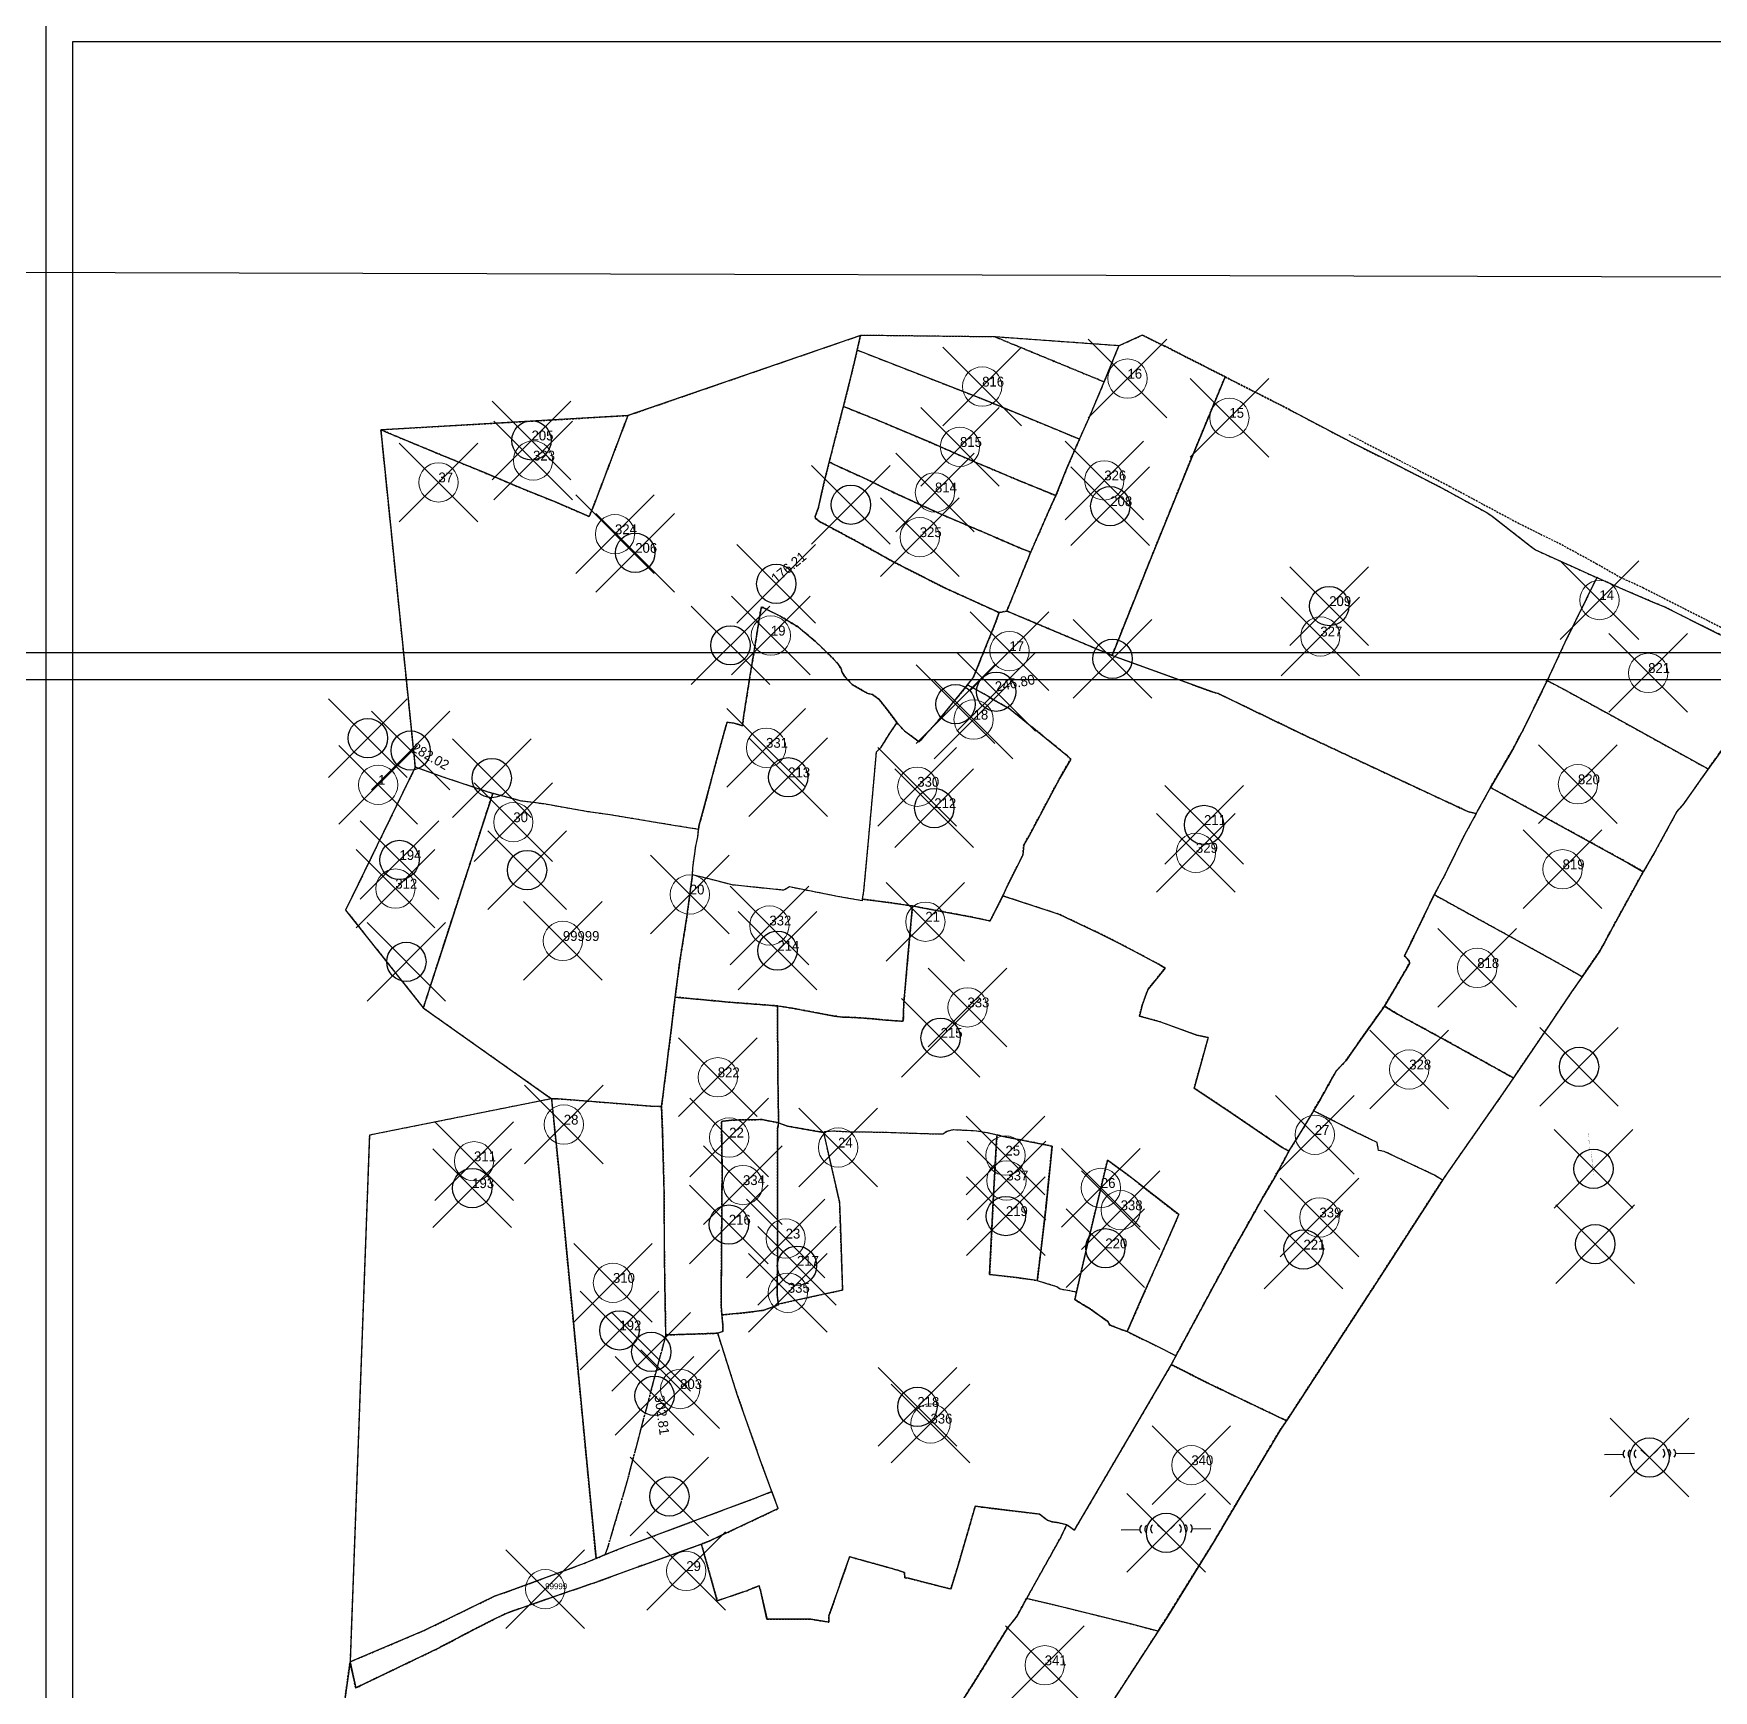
# Model space of a CAD drawing. Header units: millimetres. Extents: x -7906370 to 58235770, y -60992620 to 60.
# Drawn here: x -78.3 to 349, y -2092.2 to -1670.9 of the extents above; entities that cross this region are included whole.
import ezdxf

# ---------------------------------------------------------------- set-up
doc = ezdxf.new("R2010")
doc.units = ezdxf.units.MM
doc.header["$PDMODE"] = 35
doc.header["$PDSIZE"] = 10
for name, pattern in [('04b018', [5.49, 4.32, -0.54, 0.09, -0.54]), ('ACAD_ISO02W100', [15, 12, -3]), ('DASHED', [0.75, 0.5, -0.25]), ('DASHED2', [9.525, 6.35, -3.175])]:
    doc.linetypes.add(name, pattern=pattern)
for name, color, linetype in [('Image', 7, 'Continuous'), ('Legend', 250, 'Continuous'), ('Line_Marking_Adusting_Sheet', 1, 'Continuous'), ('Poly_Off', 7, 'Continuous'), ('Text_Dimension_No', 1, 'Continuous'), ('Text_Survey_No_Old', 5, 'Continuous')]:
    doc.layers.add(name, color=color, linetype=linetype)
for name, color, linetype, lineweight in [('Line_Vahivat', 250, 'ACAD_ISO02W100', 25), ('Plane_Table_Station', 1, 'Continuous', 25), ('Poly_Survey_Bndry', 250, 'Continuous', 30), ('Poly_Village_Bndry', 250, 'Continuous', 30), ('Sym_Other', 56, 'Continuous', 30), ('Text_Survey_No', 250, 'Continuous', 0)]:
    doc.layers.add(name, color=color, linetype=linetype, lineweight=lineweight)
doc.layers.add('Text_Chalta_No', color=5, linetype='Continuous', lineweight=0, true_color=0x0000ff)
doc.styles.get("Standard").update_dxf_attribs({"font": 'SakalBharati.ttf'})
picture_1 = doc.add_image_def('image7.jpg', size_in_pixel=(14388, 11097))
picture_2 = doc.add_image_def('image10.jpg', size_in_pixel=(14576, 11112))

msp = doc.modelspace()

# ---------------------------------------------------------------- linework, layer by layer
at = {"layer": 'Legend'}
for points in [[(-314.88, -1116.04), (760.71, -1116.04), (760.71, -1835.22), (-314.88, -1835.22)], [(-75.16, -1666.1), (1005.8, -1666.1), (1005.8, -2378.54), (-75.16, -2378.54)]]:
    msp.add_lwpolyline(points, close=True, dxfattribs=at)
at = {"layer": 'Legend', "lineweight": 30}
for points in [[(638.57, -1828.37), (-308.04, -1828.37), (-308.04, -1122.89), (638.57, -1122.89), (753.86, -1122.89), (753.86, -1166.6), (753.86, -1202.2), (753.86, -1219.8), (753.86, -1227.26), (753.86, -1239.47), (753.86, -1689.98), (753.86, -1751.43), (753.86, -1792.72), (753.86, -1828.37)], [(884.81, -2371.76), (-68.38, -2371.76), (-68.38, -1672.88), (884.81, -1672.88), (999.02, -1672.88), (999.02, -1716.18), (999.02, -1751.45), (999.02, -1768.89), (999.02, -1776.28), (999.02, -1788.37), (999.02, -2234.67), (999.02, -2295.54), (999.02, -2336.44), (999.02, -2371.76)]]:
    msp.add_lwpolyline(points, close=True, dxfattribs=at)
at = {"layer": 'Line_Marking_Adusting_Sheet'}
msp.add_lwpolyline([(-246.73, -1731.11), (509.58, -1733.14)], dxfattribs=at)
at = {"layer": 'Line_Vahivat', "linetype": 'DASHED'}
msp.add_lwpolyline([(256.26, -1772.8), (281.96, -1786.03), (299.67, -1795.52), (310.42, -1800.84), (319.18, -1805.62), (325.33, -1809.14), (331.07, -1811.74), (350.96, -1821.83), (368.94, -1831.59)], dxfattribs=at)
at = {"layer": 'Plane_Table_Station'}
for p in [(129.59, -1790.69), (98.94, -1826.46), (196.16, -1829.9), (156.2, -1841.43), (6.71, -1850.06), (38.21, -1860.21), (47.2, -1883.62), (16.49, -1906.94), (314.83, -1933.66), (318.96, -1978.74), (78.8, -2006.13), (83.4, -2042.92)]:
    msp.add_point(p, dxfattribs=at)
at = {"layer": 'Poly_Off'}
for points in [[(132.05, -1747.63), (72.86, -1768.03)], [(166.31, -1748.04), (132.05, -1747.63)], [(203.7, -1747.55), (197.79, -1750.28)], [(197.79, -1750.28), (166.31, -1748.04)], [(72.86, -1768.03), (10.01, -1771.64)], [(10.01, -1771.64), (18.76, -1857.42)], [(18.76, -1857.42), (1.05, -1893.78), (20.8, -1918.67)], [(20.8, -1918.67), (53.45, -1941.77)], [(53.45, -1941.77), (7.08, -1951.05), (2.16, -2085)], [(2.16, -2085), (0, -2100.66), (18.08, -2124.23)]]:
    msp.add_lwpolyline(points, dxfattribs=at)
at = {"layer": 'Poly_Survey_Bndry', "linetype": 'DASHED'}
for points in [[(72.86, -1768.03), (132.05, -1747.63), (131.19, -1751.36), (130.32, -1755.09), (128.75, -1761.54), (127.68, -1765.71), (127.21, -1767.53), (124.7, -1777.37), (124.08, -1779.85), (122.78, -1784.97), (121.32, -1791.43), (120.5, -1793.7), (120.62, -1794.17), (121.62, -1794.96), (131.98, -1800.52), (140.07, -1805.04), (153.73, -1811.98), (167.29, -1818.15), (166.33, -1820.87), (160.71, -1834.7), (159.24, -1836.54), (157.1, -1839.17), (151.68, -1845.72), (146.95, -1851.01), (143.2, -1848.24), (141.26, -1846.09), (139.06, -1843.08), (136.72, -1840.15), (135.06, -1838.94), (133.72, -1838.66), (130.91, -1836.98), (129.91, -1836.46), (127.94, -1834.34), (127.31, -1833.18), (127.01, -1832.23), (126.22, -1831.06), (124.37, -1829.13), (120.5, -1825.41), (116.15, -1821.78), (111.68, -1819.08), (108.2, -1817.32), (106.83, -1816.67), (106.4, -1818.97), (105.22, -1826.42), (103.86, -1834.66), (102.34, -1844.27), (102.05, -1846.93), (99.9, -1846.23), (98.11, -1846.01), (97.56, -1847.77), (96.06, -1853.28), (94.52, -1858.93), (93.13, -1864.33), (92.12, -1868.15), (90.92, -1872.42), (90.84, -1873.27), (84.48, -1872.26), (68.28, -1869.57), (62.28, -1868.72), (51.47, -1866.8), (45.42, -1866.04), (45.18, -1865.89), (38.46, -1864.1), (37.56, -1863.86), (25.87, -1859.98), (18.76, -1857.42), (10.01, -1771.64), (11.96, -1772.48), (25.2, -1777.97), (36.54, -1782.62), (46.32, -1786.76), (54.19, -1789.91), (63, -1793.71), (63.95, -1791.49)], [(131.19, -1751.36), (163.62, -1764.05), (179.79, -1770.72), (187.74, -1774.04), (190.17, -1768.61), (194.06, -1759.48), (166.31, -1748.04), (132.05, -1747.63)], [(197.79, -1750.28), (203.7, -1747.55), (211.14, -1751.21), (224.79, -1758.17), (215.54, -1780.52), (206.05, -1803.96), (196.03, -1829.03), (176.49, -1820.78), (169.24, -1817.73), (170.53, -1814.61), (175.33, -1802.79), (180.72, -1790.53), (181.75, -1788.39), (184.54, -1781.4), (187.74, -1774.04), (190.17, -1768.61), (194.06, -1759.48)], [(187.74, -1774.04), (184.54, -1781.4), (181.75, -1788.39), (172.63, -1784.67), (161.19, -1779.85), (149.31, -1774.64), (136.94, -1769.43), (127.68, -1765.71), (128.75, -1761.54), (130.32, -1755.09), (131.19, -1751.36), (163.62, -1764.05), (179.79, -1770.72)], [(194.06, -1759.48), (197.79, -1750.28), (166.31, -1748.04)], [(196.03, -1829.03), (206.05, -1803.96), (215.54, -1780.52), (224.79, -1758.17), (241.26, -1766.56), (256.75, -1774.72), (268.44, -1780.59), (279.88, -1786.39), (291.18, -1792.59), (292.42, -1793.35), (302.49, -1801.23), (303.74, -1802.17), (317.07, -1808.2), (319.35, -1809.23), (311.24, -1825.71), (306.73, -1835.39), (300.94, -1847.31), (297.8, -1853.23), (292.28, -1862.61), (289.2, -1868.23), (288.65, -1869.24), (286.54, -1868.73), (270.57, -1861.29), (244.03, -1848.86), (223.07, -1838.74), (221.58, -1838.32)], [(10.01, -1771.64), (72.86, -1768.03), (63.95, -1791.49), (63, -1793.71), (54.19, -1789.91), (46.32, -1786.76), (36.54, -1782.62), (25.2, -1777.97), (11.96, -1772.48)], [(181.75, -1788.39), (180.72, -1790.53), (175.33, -1802.79), (172.65, -1801.73), (163.69, -1797.86), (152.34, -1793.04), (146.22, -1790.24), (140.26, -1787.51), (133.11, -1784.01), (125.47, -1780.56), (124.08, -1779.85), (124.7, -1777.37), (127.21, -1767.53), (127.68, -1765.71), (136.94, -1769.43), (149.31, -1774.64), (161.19, -1779.85), (172.63, -1784.67)], [(175.33, -1802.79), (170.53, -1814.61), (169.24, -1817.73), (167.29, -1818.15), (153.73, -1811.98), (140.07, -1805.04), (131.98, -1800.52), (121.62, -1794.96), (120.62, -1794.17), (120.5, -1793.7), (121.32, -1791.43), (122.78, -1784.97), (124.08, -1779.85), (125.47, -1780.56), (133.11, -1784.01), (140.26, -1787.51), (146.22, -1790.24), (152.34, -1793.04), (163.69, -1797.86), (172.65, -1801.73)], [(306.73, -1835.39), (310.61, -1837.45), (322.82, -1844.14), (347.7, -1857.9), (349.39, -1855.55), (354.02, -1849.02), (357.31, -1844.19), (362.62, -1833.22), (363.91, -1830.38), (361.43, -1828.99), (349.25, -1823.02), (336.57, -1816.69), (333.46, -1815.4), (325.96, -1812.21), (319.35, -1809.23), (311.24, -1825.71)], [(89.3, -1884.82), (89.39, -1883.01), (90.1, -1877.56), (90.66, -1875.16), (90.84, -1873.27), (90.92, -1872.42), (92.12, -1868.15), (93.13, -1864.33), (94.52, -1858.93), (96.06, -1853.28), (97.56, -1847.77), (98.11, -1846.01), (99.9, -1846.23), (102.05, -1846.93), (102.34, -1844.27), (103.86, -1834.66), (105.22, -1826.42), (106.4, -1818.97), (106.83, -1816.67), (108.2, -1817.32), (111.68, -1819.08), (116.15, -1821.78), (120.5, -1825.41), (124.37, -1829.13), (126.22, -1831.06), (127.01, -1832.23), (127.31, -1833.18), (127.94, -1834.34), (129.91, -1836.46), (130.91, -1836.98), (133.72, -1838.66), (135.06, -1838.94), (136.72, -1840.15), (139.06, -1843.08), (141.26, -1846.09), (139.46, -1848.74), (137.14, -1852.49), (136, -1853.64), (135.25, -1862.22), (134.07, -1875.27), (132.83, -1888.91), (132.48, -1891), (132.46, -1891.42), (126.16, -1890.31), (113.95, -1887.91), (112.48, -1888.74), (110.45, -1888.53), (99.42, -1887.41), (95.44, -1886.37)], [(168.28, -1890.18), (169.27, -1887.85), (173.35, -1879.81), (173.55, -1877.26), (174.82, -1875.08), (182.71, -1860.25), (185.52, -1855.38), (184.68, -1854.57), (176.56, -1847.93), (170.09, -1842.7), (165.72, -1840.2), (164.47, -1839.39), (159.24, -1836.54), (160.71, -1834.7), (166.33, -1820.87), (167.29, -1818.15), (169.24, -1817.73), (176.49, -1820.78), (196.03, -1829.03), (221.58, -1838.32), (223.07, -1838.74), (244.03, -1848.86), (270.57, -1861.29), (286.54, -1868.73), (288.65, -1869.24), (285.61, -1874.79), (280.75, -1884.64), (278.02, -1889.86), (270.44, -1905.44), (271.66, -1906.74), (271.67, -1907.39), (268.69, -1912.55), (265.33, -1918.19), (259.22, -1926.77), (255.51, -1932.13), (253.08, -1934.67), (249.04, -1941.85), (247.26, -1944.84), (244.32, -1949.79), (241.28, -1954.61), (241.03, -1955.07), (239.28, -1954.13), (224.69, -1944.23), (216.93, -1939.08), (217.49, -1937), (220.5, -1926.23), (217.62, -1925.57), (208.36, -1922.23), (202.99, -1920.73), (203.7, -1918.01), (204.76, -1914.91), (205.22, -1913.89), (209.55, -1908.52), (208.19, -1907.71), (200.36, -1903.58), (196.39, -1901.52), (192.66, -1899.64), (182.52, -1894.85), (180.42, -1894.17)], [(159.24, -1836.54), (157.1, -1839.17), (151.68, -1845.72), (146.95, -1851.01), (143.2, -1848.24), (141.26, -1846.09), (139.46, -1848.74), (137.14, -1852.49), (136, -1853.64), (135.25, -1862.22), (134.07, -1875.27), (132.83, -1888.91), (132.48, -1891), (138.55, -1891.76), (145.28, -1892.74), (147.75, -1893.2), (160.4, -1895.55), (164.99, -1896.56), (168.28, -1890.18), (169.27, -1887.85), (173.35, -1879.81), (173.55, -1877.26), (174.82, -1875.08), (182.71, -1860.25), (185.52, -1855.38), (184.68, -1854.57), (176.56, -1847.93), (170.09, -1842.7), (165.72, -1840.2), (164.47, -1839.39)], [(292.28, -1862.61), (297.8, -1853.23), (300.94, -1847.31), (306.73, -1835.39), (310.61, -1837.45), (322.82, -1844.14), (347.7, -1857.9), (345.67, -1860.72), (341.46, -1866.72), (339.74, -1868.69), (334.21, -1878.8), (331.18, -1884.04), (327.52, -1881.92), (310.7, -1872.67)], [(38.46, -1864.1), (37.56, -1863.86), (25.87, -1859.98), (18.76, -1857.42), (1.05, -1893.78), (20.8, -1918.67), (26.07, -1902.37), (32.13, -1883.67)], [(292.28, -1862.61), (289.2, -1868.23), (288.65, -1869.24), (285.61, -1874.79), (280.75, -1884.64), (278.02, -1889.86), (286.39, -1894.47), (307.95, -1906.33), (315.06, -1910.37), (315.61, -1910.75), (320.22, -1904.09), (322.17, -1900.44), (330.96, -1884.41), (331.18, -1884.04), (327.52, -1881.92), (310.7, -1872.67)], [(20.8, -1918.67), (53.45, -1941.77), (55.1, -1941.78), (66.87, -1942.7), (78.66, -1943.65), (81.42, -1943.72), (81.74, -1941.32), (83.76, -1925.11), (84.88, -1915.93), (86.05, -1906.87), (87.86, -1895.56), (88.6, -1889.82), (89.3, -1884.82), (89.39, -1883.01), (90.1, -1877.56), (90.66, -1875.16), (90.84, -1873.27), (84.48, -1872.26), (68.28, -1869.57), (62.28, -1868.72), (51.47, -1866.8), (45.42, -1866.04), (45.18, -1865.89), (38.46, -1864.1), (32.13, -1883.67), (26.07, -1902.37)], [(132.48, -1891), (132.46, -1891.42), (126.16, -1890.31), (113.95, -1887.91), (112.48, -1888.74), (110.45, -1888.53), (99.42, -1887.41), (95.44, -1886.37), (89.3, -1884.82), (88.6, -1889.82), (87.86, -1895.56), (86.05, -1906.87), (84.88, -1915.93), (99, -1917.24), (110.89, -1918.15), (114.7, -1918.74), (125.32, -1920.73), (127.46, -1920.99), (130.72, -1921.12), (135.09, -1921.42), (138.51, -1921.78), (142.92, -1922.06), (143.04, -1917.62), (144.1, -1905.68), (144.92, -1896.55), (145.28, -1892.74), (138.55, -1891.76)], [(168.28, -1890.18), (164.99, -1896.56), (160.4, -1895.55), (147.75, -1893.2), (145.28, -1892.74), (144.92, -1896.55), (144.1, -1905.68), (143.04, -1917.62), (142.92, -1922.06), (138.51, -1921.78), (135.09, -1921.42), (130.72, -1921.12), (127.46, -1920.99), (125.32, -1920.73), (114.7, -1918.74), (110.89, -1918.15), (111.04, -1938.12), (111.18, -1947.9), (113.46, -1948.73), (122.66, -1950.35), (122.94, -1950.09), (125.12, -1949.93), (128.54, -1950.14), (137.55, -1950.26), (151.74, -1950.73), (152.95, -1950.7), (154.06, -1949.98), (155.71, -1949.61), (161.59, -1949.91), (164.7, -1950.45), (166.8, -1950.97), (168.43, -1951.37), (174.4, -1952.55), (180.77, -1953.8), (179.14, -1969.83), (177.55, -1983.38), (177, -1987.99), (180.46, -1989.06), (181.99, -1989.53), (182.8, -1990.14), (185.18, -1990.5), (186.98, -1990.91), (189.86, -1978.33), (194.88, -1957.35), (199.84, -1961), (213, -1971.25), (209.89, -1978.39), (206.24, -1986.51), (203.56, -1992.59), (199.9, -2000.97), (201.41, -2001.76), (207.59, -2004.75), (212.28, -2007.12), (225.53, -1982.59), (231.39, -1972.21), (234.7, -1966.31), (237.8, -1961.08), (241.03, -1955.07), (239.28, -1954.13), (224.69, -1944.23), (216.93, -1939.08), (217.49, -1937), (220.5, -1926.23), (217.62, -1925.57), (208.36, -1922.23), (202.99, -1920.73), (203.7, -1918.01), (204.76, -1914.91), (205.22, -1913.89), (209.55, -1908.52), (208.19, -1907.71), (200.36, -1903.58), (196.39, -1901.52), (192.66, -1899.64), (182.52, -1894.85), (180.42, -1894.17)], [(265.33, -1918.19), (268.69, -1912.55), (271.67, -1907.39), (271.66, -1906.74), (270.44, -1905.44), (278.02, -1889.86), (286.39, -1894.47), (307.95, -1906.33), (315.06, -1910.37), (315.61, -1910.75), (312.93, -1914.62), (306.54, -1924.04), (298.12, -1936.47), (281.13, -1927.05), (268.68, -1920.27)], [(96.78, -1996.76), (96.56, -1994.5), (96.67, -1979.36), (96.82, -1960.25), (96.63, -1947.53), (99.75, -1947.19), (106.91, -1947.07), (111.18, -1947.9), (111.04, -1938.12), (110.89, -1918.15), (99, -1917.24), (84.88, -1915.93), (83.76, -1925.11), (81.74, -1941.32), (81.42, -1943.72), (81.69, -1950.39), (82.06, -1965.55), (82.13, -1981.79), (82.35, -1993.99), (82.47, -2001.85), (82.78, -2001.84), (92.77, -2001.52), (95.7, -2001.4), (97.01, -2000.96), (97, -1999.21), (96.88, -1997.84)], [(247.26, -1944.84), (249.04, -1941.85), (253.08, -1934.67), (255.51, -1932.13), (259.22, -1926.77), (265.33, -1918.19), (268.68, -1920.27), (281.13, -1927.05), (298.12, -1936.47), (295.54, -1940.28), (280.51, -1961.8), (280.1, -1962.45), (278.08, -1961.24), (265.28, -1955.16), (263.83, -1954.91), (263.46, -1952.9), (258.13, -1950.34)], [(64.74, -2058.69), (62.14, -2031.58), (57.29, -1980.93), (55.25, -1959.63), (53.45, -1941.77), (7.08, -1951.05), (2.16, -2085), (21.02, -2077.01), (38.93, -2068.26), (42.82, -2066.95), (61.7, -2059.94)], [(53.45, -1941.77), (55.1, -1941.78), (66.87, -1942.7), (78.66, -1943.65), (81.42, -1943.72), (81.69, -1950.39), (82.06, -1965.55), (82.13, -1981.79), (82.35, -1993.99), (82.47, -2001.85), (75.63, -2027.71), (72.65, -2038.98), (67.62, -2056.22), (66.97, -2057.77), (64.74, -2058.69), (62.14, -2031.58), (57.29, -1980.93), (55.25, -1959.63)], [(111.12, -1993.99), (110.85, -1991.79), (110.93, -1972.65), (110.93, -1949.34), (111.18, -1947.9), (106.91, -1947.07), (99.75, -1947.19), (96.63, -1947.53), (96.82, -1960.25), (96.67, -1979.36), (96.56, -1994.5), (96.78, -1996.76), (101.32, -1996.32), (105.08, -1995.9), (107.47, -1995.56), (111.14, -1994.22)], [(122.66, -1950.35), (113.46, -1948.73), (111.18, -1947.9), (110.93, -1949.34), (110.93, -1972.65), (110.85, -1991.79), (111.12, -1993.99), (120.33, -1991.97), (127.49, -1990.43), (126.93, -1974.53), (126.72, -1968.06)], [(247.26, -1944.84), (244.32, -1949.79), (241.28, -1954.61), (241.03, -1955.07), (237.8, -1961.08), (234.7, -1966.31), (231.39, -1972.21), (225.53, -1982.59), (212.28, -2007.12), (211.06, -2009.37), (220.75, -2014.25), (234.6, -2020.88), (240.43, -2023.66), (241.66, -2021.77), (264.25, -1987.06), (279.09, -1964.05), (280.1, -1962.45), (278.08, -1961.24), (265.28, -1955.16), (263.83, -1954.91), (263.46, -1952.9), (258.13, -1950.34)], [(96.78, -1996.76), (101.32, -1996.32), (105.08, -1995.9), (107.47, -1995.56), (111.14, -1994.22), (111.12, -1993.99), (120.33, -1991.97), (127.49, -1990.43), (126.93, -1974.53), (126.72, -1968.06), (122.66, -1950.35), (122.94, -1950.09), (125.12, -1949.93), (128.54, -1950.14), (137.55, -1950.26), (151.74, -1950.73), (152.95, -1950.7), (154.06, -1949.98), (155.71, -1949.61), (161.59, -1949.91), (164.7, -1950.45), (166.8, -1950.97), (166.66, -1952.35), (165.88, -1966.26), (164.89, -1986.5), (171.76, -1987.27), (177, -1987.99), (180.46, -1989.06), (181.99, -1989.53), (182.8, -1990.14), (185.18, -1990.5), (186.98, -1990.91), (186.53, -1992.85), (190.48, -1995.22), (194.86, -1998.37), (195.48, -1999.32), (198.86, -2000.65), (199.9, -2000.97), (201.41, -2001.76), (207.59, -2004.75), (212.28, -2007.12), (211.06, -2009.37), (210.84, -2009.79), (195.91, -2035.27), (186.41, -2051.49), (184.47, -2050.09), (182.1, -2049.55), (180.77, -2049.35), (179.54, -2048.94), (177.57, -2047.4), (174.14, -2047.01), (163.16, -2045.67), (161.23, -2045.38), (156.88, -2060.4), (154.99, -2066.46), (144.26, -2063.73), (143.35, -2063.58), (143.2, -2062.23), (140.78, -2061.45), (129.25, -2058.25), (124.01, -2073.24), (124.01, -2074.89), (119.38, -2074.15), (108.24, -2074.09), (106.6, -2066.77), (106.21, -2065.63), (103.1, -2066.89), (95.85, -2069.37), (95.6, -2069.45), (93.89, -2063.34), (91.56, -2055.05), (93.5, -2054.28), (111.07, -2046), (109.49, -2041.68), (106.95, -2034.79), (100.78, -2017.26), (95.7, -2001.4), (97.01, -2000.96), (97, -1999.21), (96.88, -1997.84)], [(177, -1987.99), (177.55, -1983.38), (179.14, -1969.83), (180.77, -1953.8), (174.4, -1952.55), (168.43, -1951.37), (166.8, -1950.97), (166.66, -1952.35), (165.88, -1966.26), (164.89, -1986.5), (171.76, -1987.27)], [(186.98, -1990.91), (189.86, -1978.33), (194.88, -1957.35), (199.84, -1961), (213, -1971.25), (209.89, -1978.39), (206.24, -1986.51), (203.56, -1992.59), (199.9, -2000.97), (198.86, -2000.65), (195.48, -1999.32), (194.86, -1998.37), (190.48, -1995.22), (186.53, -1992.85)], [(66.97, -2057.77), (70.99, -2056.12), (86.85, -2050.2), (104.8, -2043.5), (109.49, -2041.68), (106.95, -2034.79), (100.78, -2017.26), (95.7, -2001.4), (92.77, -2001.52), (82.78, -2001.84), (82.47, -2001.85), (75.63, -2027.71), (72.65, -2038.98), (67.62, -2056.22)], [(211.06, -2009.37), (210.84, -2009.79), (195.91, -2035.27), (186.41, -2051.49), (184.47, -2050.09), (182.97, -2053.23), (174.27, -2068.83), (180.8, -2070.35), (200.69, -2075.28), (207.73, -2077.15), (209.94, -2073.75), (221.77, -2054.67), (231.59, -2038.13), (238.77, -2026.05), (240.19, -2024.02), (240.43, -2023.66), (234.6, -2020.88), (220.75, -2014.25)], [(3.6, -2091.62), (2.16, -2085), (21.02, -2077.01), (38.93, -2068.26), (42.82, -2066.95), (61.7, -2059.94), (64.74, -2058.69), (66.97, -2057.77), (70.99, -2056.12), (86.85, -2050.2), (104.8, -2043.5), (109.49, -2041.68), (111.07, -2046), (93.5, -2054.28), (91.56, -2055.05), (75.54, -2060.77), (64.86, -2064.69), (56.14, -2067.68), (42.31, -2072.48), (39.2, -2073.93), (33.52, -2076.83), (24.63, -2081.52)], [(174.27, -2068.83), (180.8, -2070.35), (200.69, -2075.28), (207.73, -2077.15), (193.92, -2098.43), (172.88, -2130.79), (172.61, -2130.78), (166.15, -2130.68), (144.18, -2130.23), (137.41, -2129.96), (139.61, -2126.12), (142.18, -2121.28), (153.48, -2101.7), (155.89, -2098.06), (161.33, -2089.53), (169.49, -2076.25), (171.88, -2073.29)]]:
    msp.add_lwpolyline(points, close=True, dxfattribs=at)
at = {"layer": 'Poly_Survey_Bndry'}
for points in [[(131.19, -1751.36), (132.05, -1747.63)], [(127.68, -1765.71), (128.75, -1761.54), (130.32, -1755.09), (131.19, -1751.36)], [(187.74, -1774.04), (179.79, -1770.72), (163.62, -1764.05), (131.19, -1751.36)], [(194.06, -1759.48), (197.79, -1750.28)], [(187.74, -1774.04), (190.17, -1768.61), (194.06, -1759.48)], [(224.79, -1758.17), (215.54, -1780.52), (206.05, -1803.96), (196.03, -1829.03)], [(72.86, -1768.03), (63.95, -1791.49), (63, -1793.71), (54.19, -1789.91), (46.32, -1786.76), (36.54, -1782.62), (25.2, -1777.97), (11.96, -1772.48), (10.01, -1771.64)], [(124.08, -1779.85), (124.7, -1777.37), (127.21, -1767.53), (127.68, -1765.71)], [(181.75, -1788.39), (172.63, -1784.67), (161.19, -1779.85), (149.31, -1774.64), (136.94, -1769.43), (127.68, -1765.71)], [(181.75, -1788.39), (184.54, -1781.4), (187.74, -1774.04)], [(167.29, -1818.15), (153.73, -1811.98), (140.07, -1805.04), (131.98, -1800.52), (121.62, -1794.96), (120.62, -1794.17), (120.5, -1793.7), (121.32, -1791.43), (122.78, -1784.97), (124.08, -1779.85)], [(175.33, -1802.79), (172.65, -1801.73), (163.69, -1797.86), (152.34, -1793.04), (146.22, -1790.24), (140.26, -1787.51), (133.11, -1784.01), (125.47, -1780.56), (124.08, -1779.85)], [(175.33, -1802.79), (180.72, -1790.53), (181.75, -1788.39)], [(169.24, -1817.73), (170.53, -1814.61), (175.33, -1802.79)], [(319.35, -1809.23), (311.24, -1825.71), (306.73, -1835.39)], [(90.84, -1873.27), (90.92, -1872.42), (92.12, -1868.15), (93.13, -1864.33), (94.52, -1858.93), (96.06, -1853.28), (97.56, -1847.77), (98.11, -1846.01), (99.9, -1846.23), (102.05, -1846.93), (102.34, -1844.27), (103.86, -1834.66), (105.22, -1826.42), (106.4, -1818.97), (106.83, -1816.67), (108.2, -1817.32), (111.68, -1819.08), (116.15, -1821.78), (120.5, -1825.41), (124.37, -1829.13), (126.22, -1831.06), (127.01, -1832.23), (127.31, -1833.18), (127.94, -1834.34), (129.91, -1836.46), (130.91, -1836.98), (133.72, -1838.66), (135.06, -1838.94), (136.72, -1840.15), (139.06, -1843.08), (141.26, -1846.09)], [(159.24, -1836.54), (160.71, -1834.7), (166.33, -1820.87), (167.29, -1818.15)], [(167.29, -1818.15), (169.24, -1817.73)], [(196.03, -1829.03), (176.49, -1820.78), (169.24, -1817.73)], [(196.03, -1829.03), (221.58, -1838.32), (223.07, -1838.74), (244.03, -1848.86), (270.57, -1861.29), (286.54, -1868.73), (288.65, -1869.24)], [(363.91, -1830.38), (362.62, -1833.22), (357.31, -1844.19), (354.02, -1849.02), (349.39, -1855.55), (347.7, -1857.9)], [(141.26, -1846.09), (143.2, -1848.24), (146.95, -1851.01), (151.68, -1845.72), (157.1, -1839.17), (159.24, -1836.54)], [(159.24, -1836.54), (164.47, -1839.39), (165.72, -1840.2), (170.09, -1842.7), (176.56, -1847.93), (184.68, -1854.57), (185.52, -1855.38), (182.71, -1860.25), (174.82, -1875.08), (173.55, -1877.26), (173.35, -1879.81), (169.27, -1887.85), (168.28, -1890.18)], [(306.73, -1835.39), (300.94, -1847.31), (297.8, -1853.23), (292.28, -1862.61)], [(306.73, -1835.39), (310.61, -1837.45), (322.82, -1844.14), (347.7, -1857.9)], [(141.26, -1846.09), (139.46, -1848.74), (137.14, -1852.49), (136, -1853.64), (135.25, -1862.22), (134.07, -1875.27), (132.83, -1888.91), (132.48, -1891)], [(38.46, -1864.1), (37.56, -1863.86), (25.87, -1859.98), (18.76, -1857.42)], [(347.7, -1857.9), (345.67, -1860.72), (341.46, -1866.72), (339.74, -1868.69), (334.21, -1878.8), (331.18, -1884.04)], [(292.28, -1862.61), (289.2, -1868.23), (288.65, -1869.24)], [(292.28, -1862.61), (310.7, -1872.67), (327.52, -1881.92), (331.18, -1884.04)], [(38.46, -1864.1), (32.13, -1883.67), (26.07, -1902.37), (20.8, -1918.67)], [(62.28, -1868.72), (51.47, -1866.8), (45.42, -1866.04), (45.18, -1865.89), (38.46, -1864.1)], [(90.84, -1873.27), (84.48, -1872.26), (68.28, -1869.57), (62.28, -1868.72)], [(288.65, -1869.24), (285.61, -1874.79), (280.75, -1884.64), (278.02, -1889.86)], [(89.3, -1884.82), (89.39, -1883.01), (90.1, -1877.56), (90.66, -1875.16), (90.84, -1873.27)], [(331.18, -1884.04), (330.96, -1884.41), (322.17, -1900.44), (320.22, -1904.09), (315.61, -1910.75)], [(84.88, -1915.93), (86.05, -1906.87), (87.86, -1895.56), (88.6, -1889.82), (89.3, -1884.82)], [(132.48, -1891), (132.46, -1891.42), (126.16, -1890.31), (113.95, -1887.91), (112.48, -1888.74), (110.45, -1888.53), (99.42, -1887.41), (95.44, -1886.37), (89.3, -1884.82)], [(110.89, -1918.15), (114.7, -1918.74), (125.32, -1920.73), (127.46, -1920.99), (130.72, -1921.12), (135.09, -1921.42), (138.51, -1921.78), (142.92, -1922.06), (143.04, -1917.62), (144.1, -1905.68), (144.92, -1896.55), (145.28, -1892.74)], [(132.48, -1891), (138.55, -1891.76), (145.28, -1892.74)], [(145.28, -1892.74), (147.75, -1893.2), (160.4, -1895.55), (164.99, -1896.56), (168.28, -1890.18)], [(168.28, -1890.18), (180.42, -1894.17), (182.52, -1894.85), (192.66, -1899.64), (196.39, -1901.52), (200.36, -1903.58), (208.19, -1907.71), (209.55, -1908.52), (205.22, -1913.89), (204.76, -1914.91), (203.7, -1918.01), (202.99, -1920.73), (208.36, -1922.23), (217.62, -1925.57), (220.5, -1926.23), (217.49, -1937), (216.93, -1939.08), (224.69, -1944.23), (239.28, -1954.13), (241.03, -1955.07)], [(278.02, -1889.86), (270.44, -1905.44), (271.66, -1906.74), (271.67, -1907.39), (268.69, -1912.55), (265.33, -1918.19)], [(278.02, -1889.86), (286.39, -1894.47), (307.95, -1906.33), (315.06, -1910.37), (315.61, -1910.75)], [(315.61, -1910.75), (312.93, -1914.62), (306.54, -1924.04), (298.12, -1936.47)], [(81.42, -1943.72), (81.74, -1941.32), (83.76, -1925.11), (84.88, -1915.93)], [(84.88, -1915.93), (99, -1917.24), (110.89, -1918.15)], [(110.89, -1918.15), (111.04, -1938.12), (111.18, -1947.9)], [(265.33, -1918.19), (259.22, -1926.77), (255.51, -1932.13), (253.08, -1934.67), (249.04, -1941.85), (247.26, -1944.84)], [(265.33, -1918.19), (268.68, -1920.27), (281.13, -1927.05), (298.12, -1936.47)], [(298.12, -1936.47), (295.54, -1940.28), (280.51, -1961.8), (280.1, -1962.45)], [(53.45, -1941.77), (55.25, -1959.63), (57.29, -1980.93), (62.14, -2031.58), (64.74, -2058.69)], [(81.42, -1943.72), (78.66, -1943.65), (66.87, -1942.7), (55.1, -1941.78), (53.45, -1941.77)], [(82.47, -2001.85), (82.35, -1993.99), (82.13, -1981.79), (82.06, -1965.55), (81.69, -1950.39), (81.42, -1943.72)], [(111.18, -1947.9), (106.91, -1947.07), (99.75, -1947.19), (96.63, -1947.53), (96.82, -1960.25), (96.67, -1979.36), (96.56, -1994.5), (96.78, -1996.76)], [(111.18, -1947.9), (110.93, -1949.34), (110.93, -1972.65)], [(111.18, -1947.9), (113.46, -1948.73), (122.66, -1950.35)], [(247.26, -1944.84), (244.32, -1949.79), (241.28, -1954.61), (241.03, -1955.07)], [(280.1, -1962.45), (278.08, -1961.24), (265.28, -1955.16), (263.83, -1954.91), (263.46, -1952.9), (258.13, -1950.34), (247.26, -1944.84)], [(122.66, -1950.35), (126.72, -1968.06), (126.93, -1974.53), (127.49, -1990.43), (120.33, -1991.97), (111.12, -1993.99)], [(122.66, -1950.35), (122.94, -1950.09), (125.12, -1949.93), (128.54, -1950.14), (137.55, -1950.26), (151.74, -1950.73), (152.95, -1950.7), (154.06, -1949.98), (155.71, -1949.61), (161.59, -1949.91), (164.7, -1950.45), (166.8, -1950.97)], [(177, -1987.99), (171.76, -1987.27), (164.89, -1986.5), (165.88, -1966.26), (166.66, -1952.35), (166.8, -1950.97)], [(166.8, -1950.97), (168.43, -1951.37), (174.4, -1952.55), (180.77, -1953.8), (179.14, -1969.83), (177.55, -1983.38), (177, -1987.99)], [(241.03, -1955.07), (237.8, -1961.08), (234.7, -1966.31), (231.39, -1972.21), (225.53, -1982.59), (212.28, -2007.12)], [(199.9, -2000.97), (203.56, -1992.59), (206.24, -1986.51), (209.89, -1978.39), (213, -1971.25), (199.84, -1961), (194.88, -1957.35), (189.86, -1978.33), (186.98, -1990.91)], [(280.1, -1962.45), (279.09, -1964.05), (264.25, -1987.06), (241.66, -2021.77), (240.43, -2023.66)], [(110.93, -1972.65), (110.85, -1991.79), (111.12, -1993.99)], [(177, -1987.99), (180.46, -1989.06), (181.99, -1989.53), (182.8, -1990.14), (185.18, -1990.5), (186.98, -1990.91)], [(186.98, -1990.91), (186.53, -1992.85), (190.48, -1995.22), (194.86, -1998.37), (195.48, -1999.32), (198.86, -2000.65), (199.9, -2000.97)], [(111.12, -1993.99), (111.14, -1994.22), (107.47, -1995.56), (105.08, -1995.9), (101.32, -1996.32), (96.78, -1996.76)], [(96.78, -1996.76), (96.88, -1997.84), (97, -1999.21), (97.01, -2000.96), (95.7, -2001.4)], [(95.7, -2001.4), (92.77, -2001.52), (82.78, -2001.84), (82.47, -2001.85)], [(109.49, -2041.68), (106.95, -2034.79), (100.78, -2017.26), (95.7, -2001.4)], [(212.28, -2007.12), (207.59, -2004.75), (201.41, -2001.76), (199.9, -2000.97)], [(212.28, -2007.12), (211.06, -2009.37)], [(211.06, -2009.37), (210.84, -2009.79), (195.91, -2035.27), (186.41, -2051.49), (184.47, -2050.09)], [(240.43, -2023.66), (234.6, -2020.88), (220.75, -2014.25), (211.06, -2009.37)], [(240.43, -2023.66), (240.19, -2024.02), (238.77, -2026.05), (231.59, -2038.13), (221.77, -2054.67), (209.94, -2073.75), (207.73, -2077.15)], [(109.49, -2041.68), (104.8, -2043.5), (86.85, -2050.2), (70.99, -2056.12), (66.97, -2057.77)], [(111.07, -2046), (109.49, -2041.68)], [(184.47, -2050.09), (182.1, -2049.55), (180.77, -2049.35), (179.54, -2048.94), (177.57, -2047.4), (174.14, -2047.01), (163.16, -2045.67), (161.23, -2045.38), (156.88, -2060.4), (154.99, -2066.46), (144.26, -2063.73), (143.35, -2063.58), (143.2, -2062.23), (140.78, -2061.45), (129.25, -2058.25), (124.01, -2073.24), (124.01, -2074.89), (119.38, -2074.15), (108.24, -2074.09), (106.6, -2066.77), (106.21, -2065.63), (103.1, -2066.89), (95.85, -2069.37), (95.6, -2069.45), (93.89, -2063.34), (91.56, -2055.05)], [(111.07, -2046), (93.5, -2054.28), (91.56, -2055.05)], [(184.47, -2050.09), (182.97, -2053.23), (174.27, -2068.83)], [(91.56, -2055.05), (75.54, -2060.77), (64.86, -2064.69), (56.14, -2067.68), (42.31, -2072.48), (39.2, -2073.93), (33.52, -2076.83), (24.63, -2081.52), (3.6, -2091.62)], [(64.74, -2058.69), (61.7, -2059.94), (42.82, -2066.95), (38.93, -2068.26), (21.02, -2077.01), (2.16, -2085)], [(66.97, -2057.77), (64.74, -2058.69)], [(174.27, -2068.83), (171.88, -2073.29), (169.49, -2076.25), (161.33, -2089.53), (155.89, -2098.06), (153.48, -2101.7), (142.18, -2121.28), (139.61, -2126.12), (137.41, -2129.96)], [(207.73, -2077.15), (200.69, -2075.28), (180.8, -2070.35), (174.27, -2068.83)], [(207.73, -2077.15), (193.92, -2098.43), (172.88, -2130.79)], [(2.16, -2085), (3.6, -2091.62)]]:
    msp.add_lwpolyline(points, dxfattribs=at)
at = {"layer": 'Poly_Survey_Bndry', "linetype": 'DASHED'}
for points in [[(224.79, -1758.17), (211.14, -1751.21), (203.7, -1747.55)], [(194.06, -1759.48), (166.31, -1748.04)], [(241.26, -1766.56), (224.79, -1758.17)], [(349.39, -1855.55), (347.7, -1857.9), (345.67, -1860.72), (341.46, -1866.72), (339.74, -1868.69), (334.21, -1878.8), (331.18, -1884.04), (330.96, -1884.41), (322.17, -1900.44), (320.22, -1904.09), (315.61, -1910.75), (312.93, -1914.62), (306.54, -1924.04), (298.12, -1936.47), (295.54, -1940.28), (280.51, -1961.8), (280.1, -1962.45), (279.09, -1964.05), (264.25, -1987.06), (241.66, -2021.77), (240.43, -2023.66), (240.19, -2024.02), (238.77, -2026.05), (231.59, -2038.13), (221.77, -2054.67), (209.94, -2073.75), (207.73, -2077.15), (193.92, -2098.43)], [(0, -2100.66), (2.16, -2085), (3.6, -2091.62), (24.63, -2081.52), (33.52, -2076.83), (39.2, -2073.93), (42.31, -2072.48), (56.14, -2067.68), (64.86, -2064.69), (75.54, -2060.77), (91.56, -2055.05), (93.89, -2063.34), (95.6, -2069.45), (95.85, -2069.37), (103.1, -2066.89), (106.21, -2065.63), (106.6, -2066.77), (108.24, -2074.09), (119.38, -2074.15), (124.01, -2074.89), (124.01, -2073.24), (129.25, -2058.25), (140.78, -2061.45), (143.2, -2062.23), (143.35, -2063.58), (144.26, -2063.73), (154.99, -2066.46), (156.88, -2060.4), (161.23, -2045.38), (163.16, -2045.67), (174.14, -2047.01), (177.57, -2047.4), (179.54, -2048.94), (180.77, -2049.35), (182.1, -2049.55), (184.47, -2050.09), (182.97, -2053.23), (174.27, -2068.83), (171.88, -2073.29), (169.49, -2076.25), (161.33, -2089.53), (155.89, -2098.06)]]:
    msp.add_lwpolyline(points, dxfattribs=at)
at = {"layer": 'Poly_Survey_Bndry', "linetype": '04b018', "lineweight": 30}
msp.add_lwpolyline([(82.47, -2001.85), (75.63, -2027.71), (72.65, -2038.98), (67.62, -2056.22), (66.97, -2057.77)], dxfattribs=at)
at = {"layer": 'Poly_Village_Bndry'}
for points in [[(241.26, -1766.56), (256.75, -1774.72), (268.44, -1780.59), (279.88, -1786.39), (291.18, -1792.59), (292.42, -1793.35), (302.49, -1801.23), (303.74, -1802.17), (317.07, -1808.2), (319.35, -1809.23)], [(319.35, -1809.23), (325.96, -1812.21), (333.46, -1815.4), (336.57, -1816.69), (349.25, -1823.02), (361.43, -1828.99), (363.91, -1830.38)]]:
    msp.add_lwpolyline(points, dxfattribs=at)
at = {"layer": 'Sym_Other'}
for points in [[(321.3, -2032.28), (326.05, -2032.2)], [(330.57, -2031.04), (332.76, -2033.03)], [(334.88, -2030.97), (332.76, -2033.03)], [(339.44, -2031.98), (344.19, -2031.9)], [(198.31, -2051.41), (203.06, -2051.33)], [(207.58, -2050.17), (209.77, -2052.16)], [(211.89, -2050.1), (209.77, -2052.16)], [(216.45, -2051.11), (221.2, -2051.03)]]:
    msp.add_lwpolyline(points, dxfattribs=at)
for centre, start, end in [((327.43, -2032.12), 132.8184, -132.7719), ((328.7, -2032.1), 132.8184, -132.7719), ((330.21, -2032.07), 132.8184, -132.7719), ((335.28, -2031.99), -45.3315, 49.0782), ((336.78, -2031.96), -45.3315, 49.0782), ((338.06, -2031.94), -45.3315, 49.0782), ((204.44, -2051.25), 132.8184, -132.7719), ((205.71, -2051.23), 132.8184, -132.7719), ((207.22, -2051.21), 132.8184, -132.7719), ((212.29, -2051.12), -45.3315, 49.0782), ((213.8, -2051.1), -45.3315, 49.0782), ((215.07, -2051.08), -45.3315, 49.0782)]:
    msp.add_arc(centre, 1.38, start, end, dxfattribs=at)
for p in [(332.76, -2033.03), (209.77, -2052.16)]:
    msp.add_point(p, dxfattribs=at)
at = {"layer": 'Text_Chalta_No'}
for p in [(199.96, -1758.63), (225.88, -1768.59), (24.66, -1785.01), (320.04, -1814.94), (109.23, -1823.98), (169.93, -1827.92), (160.81, -1845.34), (9.32, -1861.93), (43.71, -1871.43), (88.6, -1889.82), (148.53, -1896.74), (56.55, -1948.34), (98.63, -1951.64), (126.33, -1954.18), (247.6, -1950.96), (168.92, -1956.22), (193.19, -1964.45), (112.99, -1977.32), (87.7, -2061.87)]:
    msp.add_point(p, dxfattribs=at)
at = {"layer": 'Text_Dimension_No'}
for p in [(110.6, -1810.82), (166.56, -1838.25), (17.59, -1853.2), (318.52, -1959.59), (79.61, -2017.31)]:
    msp.add_point(p, dxfattribs=at)
at = {"layer": 'Text_Survey_No'}
for p in [(162.99, -1760.65), (157.34, -1775.99), (48.73, -1779.46), (150.98, -1787.57), (194.06, -1784.51), (69.57, -1798.2), (147.11, -1798.94), (249.02, -1824.21), (332.42, -1833.49), (108.01, -1852.51), (146.48, -1862.42), (314.56, -1861.79), (217.37, -1879.22), (310.65, -1883.41), (13.7, -1888.34), (108.85, -1897.7), (56.31, -1901.63), (288.94, -1908.5), (159.25, -1918.53), (95.73, -1936.31), (271.63, -1934.32), (33.71, -1957.67), (169.16, -1962.55), (102.13, -1963.72), (198.22, -1970.11), (248.79, -1971.95), (69.06, -1988.58), (113.55, -1991.11), (86.15, -2015.59), (149.84, -2024.37), (216.2, -2034.95), (51.82, -2066.5), (178.9, -2085.85)]:
    msp.add_point(p, dxfattribs=at)
at = {"layer": 'Text_Survey_No_Old'}
for p in [(48.34, -1774.34), (195.58, -1791.06), (74.72, -1802.93), (251.28, -1816.47), (113.64, -1860.02), (150.8, -1867.85), (219.43, -1872.14), (14.75, -1881.05), (110.9, -1904.11), (152.42, -1926.25), (33.24, -1964.49), (98.54, -1973.78), (169.02, -1971.6), (194.32, -1979.8), (244.73, -1980.12), (115.87, -1984.24), (70.7, -2000.67), (146.5, -2020.11)]:
    msp.add_point(p, dxfattribs=at)

# ---------------------------------------------------------------- texts
at = {"layer": 'Text_Chalta_No'}
for s, p in [('16', (199.96, -1758.63)), ('15', (225.88, -1768.59)), ('37', (24.66, -1785.01)), ('14', (320.04, -1814.94)), ('19', (109.23, -1823.98)), ('17', (169.93, -1827.92)), ('18', (160.81, -1845.34)), ('1', (9.32, -1861.93)), ('30', (43.71, -1871.43)), ('20', (88.6, -1889.82)), ('21', (148.53, -1896.74)), ('28', (56.55, -1948.34)), ('27', (247.6, -1950.96)), ('22', (98.63, -1951.64)), ('24', (126.33, -1954.18)), ('25', (168.92, -1956.22)), ('26', (193.19, -1964.45)), ('23', (112.99, -1977.32)), ('29', (87.7, -2061.87))]:
    msp.add_text(s, height=2.5, dxfattribs=at).set_placement(p)
at = {"layer": 'Text_Dimension_No', "linetype": 'DASHED'}
for s, rotation, p in [('176.21', 39.3452, (110.6, -1810.82)), ('246.80', 11.1197, (166.56, -1838.25)), ('282.02', -29.8607, (17.59, -1853.2)), ('302.81', -82.3953, (79.61, -2017.31))]:
    msp.add_text(s, height=2.5, rotation=rotation, dxfattribs=at).set_placement(p)
at = {"layer": 'Text_Dimension_No', "linetype": 'DASHED', "oblique": -85, "width": 11.473713}
msp.add_text('312.44', height=0.218, rotation=97.8233, dxfattribs=at).set_placement((318.52, -1959.59))
at = {"layer": 'Text_Survey_No'}
for s, p in [('816', (162.99, -1760.65)), ('815', (157.34, -1775.99)), ('323', (48.73, -1779.46)), ('326', (194.06, -1784.51)), ('814', (150.98, -1787.57)), ('324', (69.57, -1798.2)), ('325', (147.11, -1798.94)), ('327', (249.02, -1824.21)), ('821', (332.42, -1833.49)), ('331', (108.01, -1852.51)), ('330', (146.48, -1862.42)), ('820', (314.56, -1861.79)), ('329', (217.37, -1879.22)), ('819', (310.65, -1883.41)), ('312', (13.7, -1888.34)), ('332', (108.85, -1897.7)), ('818', (288.94, -1908.5)), ('333', (159.25, -1918.53)), ('822', (95.73, -1936.31)), ('328', (271.63, -1934.32)), ('311', (33.71, -1957.67)), ('334', (102.13, -1963.72)), ('337', (169.16, -1962.55)), ('338', (198.22, -1970.11)), ('339', (248.79, -1971.95)), ('310', (69.06, -1988.58)), ('335', (113.55, -1991.11)), ('803', (86.15, -2015.59)), ('336', (149.84, -2024.37)), ('340', (216.2, -2034.95)), ('341', (178.9, -2085.85))]:
    msp.add_text(s, height=2.5, dxfattribs=at).set_placement(p)
at = {"layer": 'Text_Survey_No', "linetype": 'DASHED2'}
for height, p in [(2.5, (56.31, -1901.63)), (1.5, (51.82, -2066.5))]:
    msp.add_text('99999', height=height, dxfattribs=at).set_placement(p)
at = {"layer": 'Text_Survey_No_Old', "linetype": 'DASHED'}
for s, p in [('205', (48.34, -1774.34)), ('208', (195.58, -1791.06)), ('206', (74.72, -1802.93)), ('209', (251.28, -1816.47)), ('213', (113.64, -1860.02)), ('212', (150.8, -1867.85)), ('211', (219.43, -1872.14)), ('194', (14.75, -1881.05)), ('214', (110.9, -1904.11)), ('215', (152.42, -1926.25)), ('193', (33.24, -1964.49)), ('219', (169.02, -1971.6)), ('216', (98.54, -1973.78)), ('220', (194.32, -1979.8)), ('221', (244.73, -1980.12)), ('217', (115.87, -1984.24)), ('192', (70.7, -2000.67)), ('218', (146.5, -2020.11))]:
    msp.add_text(s, height=2.5, dxfattribs=at).set_placement(p)

# ---------------------------------------------------------------- pictures from other files: only their frames are drawn
at = {"layer": 'Image'}
image = msp.add_image(picture_1, insert=(-50.33, -651.67), size_in_units=(9404016.2, 7252365.83), rotation=-94.41091882, dxfattribs=at)
image.dxf.v_pixel = (-50.3313487, -651.6019556)
image.dxf.flags = 7
image = msp.add_image(picture_2, insert=(-60.9, -1237.98), size_in_units=(18066612.25, 13772394.89), rotation=-92.813389314, dxfattribs=at)
image.dxf.v_pixel = (-60.900954, -1237.9192432)
image.dxf.flags = 7

doc.saveas('drawing.dxf')
